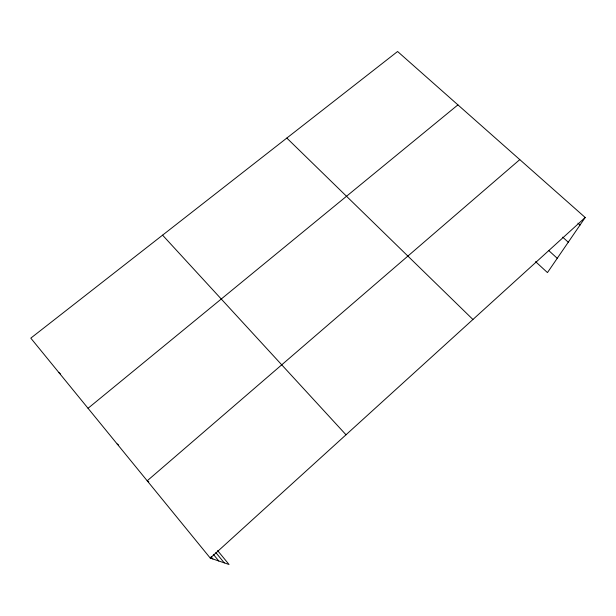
<?xml version="1.0" encoding="UTF-8"?>
<svg xmlns="http://www.w3.org/2000/svg" width="616" height="616" viewBox="0 0 616 616"><rect width="100%" height="100%" fill="white"/><g stroke="black" fill="none" stroke-linecap="round" stroke-linejoin="round"><path stroke-width="0.92" d="M217.594 550.558L229.052 564.502L210.272 558.096L30.8 338.138L397.59 51.498L585.2 217.494L547.455 272.595L535.573 261.631M210.272 558.096L585.2 217.494M519.788 159.613L147.201 480.803L148.779 481.835M88.042 408.293L457.919 104.874M117.156 443.974L118.665 445.091M58.974 372.665L60.376 373.85M577.916 223.161L580.033 225.04M562.67 237.152L568.275 242.204M548.871 250.666L557.241 258.304M286.817 138.061L472.926 319.488M162.578 235.158L346.015 434.781M215.8 552.552L224.263 562.87M213.321 554.315L218.795 561.007M211.088 556.779L212.897 558.997"/></g></svg>
